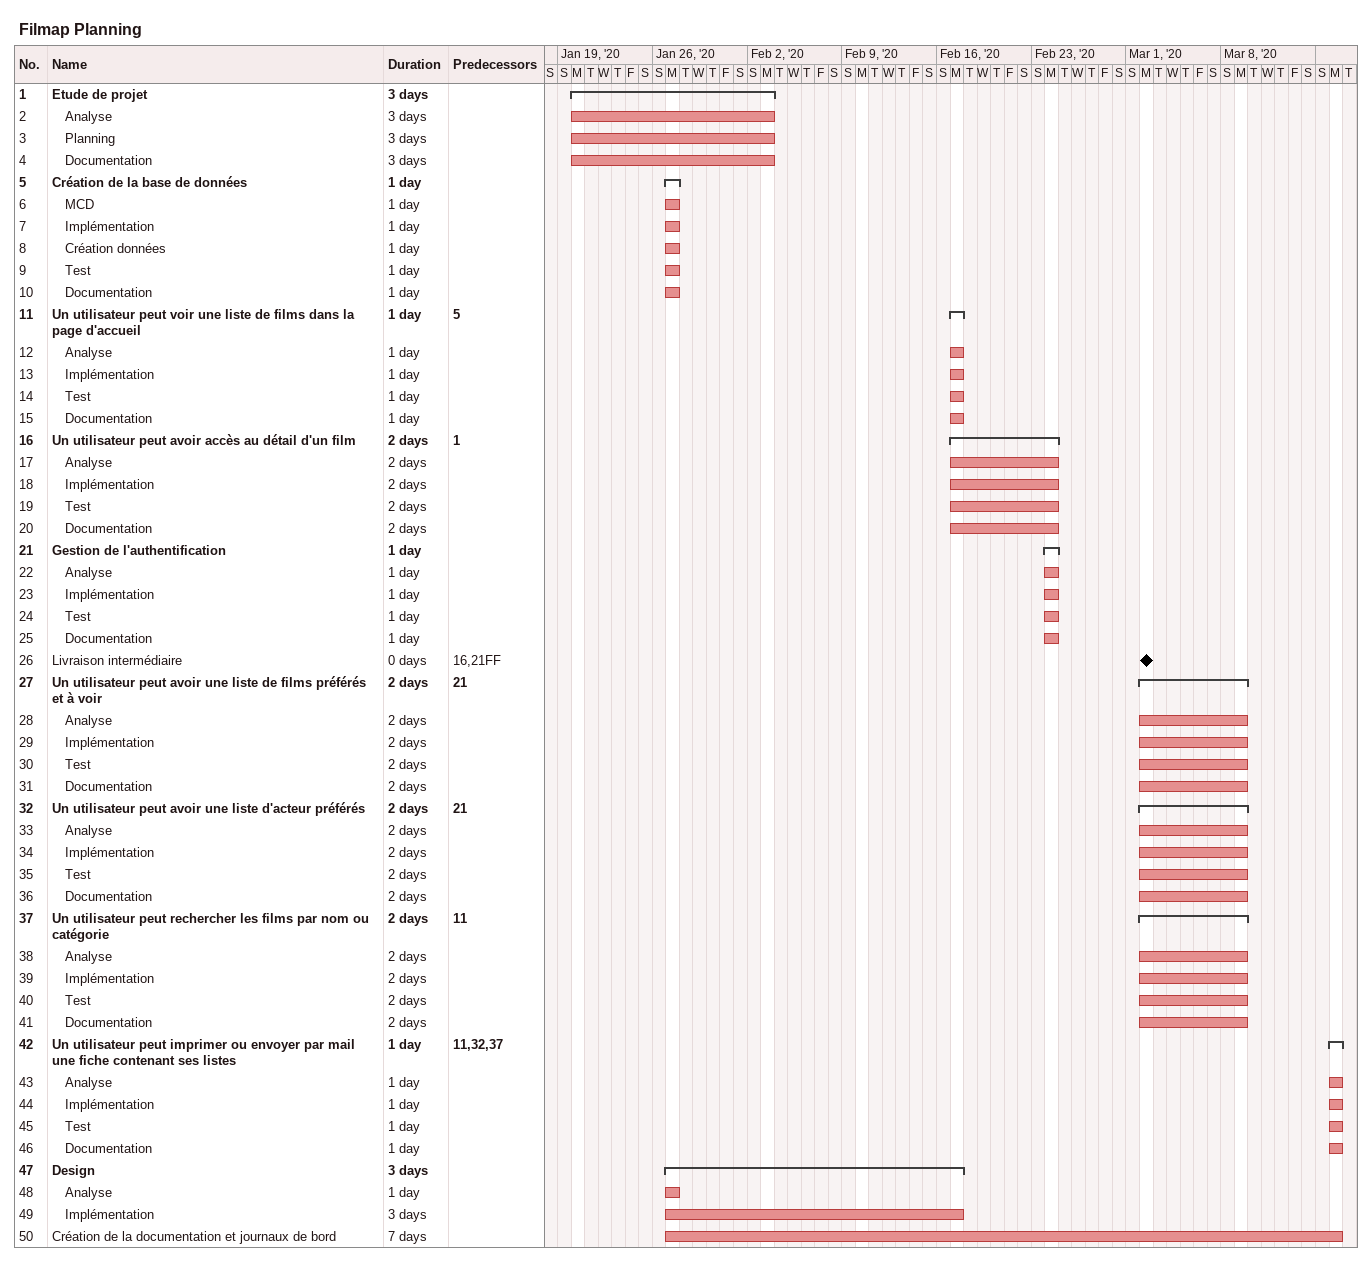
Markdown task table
Filmap Planning

| ID | Level | Task | Duration | Start | Finish | Predecessors |
|---|---|---|---|---|---|---|
| 1 | 1 | **Etude de projet** | 3d | 2020-01-20 | 2020-02-03 |  |
| 2 | 2 | Analyse | 3d | 2020-01-20 | 2020-02-03 |  |
| 3 | 2 | Planning | 3d | 2020-01-20 | 2020-02-03 |  |
| 4 | 2 | Documentation | 3d | 2020-01-20 | 2020-02-03 |  |
| 5 | 1 | **Création de la base de données** | 1d | 2020-01-27 | 2020-01-27 |  |
| 6 | 2 | MCD | 1d | 2020-01-27 | 2020-01-27 |  |
| 7 | 2 | Implémentation | 1d | 2020-01-27 | 2020-01-27 |  |
| 8 | 2 | Création données | 1d | 2020-01-27 | 2020-01-27 |  |
| 9 | 2 | Test | 1d | 2020-01-27 | 2020-01-27 |  |
| 10 | 2 | Documentation | 1d | 2020-01-27 | 2020-01-27 |  |
| 11 | 1 | **Un utilisateur peut voir une liste de films dans la page d'accueil** | 1d | 2020-02-17 | 2020-02-17 | 5 |
| 12 | 2 | Analyse | 1d | 2020-02-17 | 2020-02-17 |  |
| 13 | 2 | Implémentation | 1d | 2020-02-17 | 2020-02-17 |  |
| 14 | 2 | Test | 1d | 2020-02-17 | 2020-02-17 |  |
| 15 | 2 | Documentation | 1d | 2020-02-17 | 2020-02-17 |  |
| 16 | 1 | **Un utilisateur peut avoir accès au détail d'un film** | 2d | 2020-02-17 | 2020-02-24 | 1 |
| 17 | 2 | Analyse | 2d | 2020-02-17 | 2020-02-24 |  |
| 18 | 2 | Implémentation | 2d | 2020-02-17 | 2020-02-24 |  |
| 19 | 2 | Test | 2d | 2020-02-17 | 2020-02-24 |  |
| 20 | 2 | Documentation | 2d | 2020-02-17 | 2020-02-24 |  |
| 21 | 1 | **Gestion de l'authentification** | 1d | 2020-02-24 | 2020-02-24 |  |
| 22 | 2 | Analyse | 1d | 2020-02-24 | 2020-02-24 |  |
| 23 | 2 | Implémentation | 1d | 2020-02-24 | 2020-02-24 |  |
| 24 | 2 | Test | 1d | 2020-02-24 | 2020-02-24 |  |
| 25 | 2 | Documentation | 1d | 2020-02-24 | 2020-02-24 |  |
| 26 | 1 | Livraison intermédiaire | 0d | 2020-03-02 | 2020-03-02 | 16, 21FF |
| 27 | 1 | **Un utilisateur peut avoir une liste de films préférés et à voir** | 2d | 2020-03-02 | 2020-03-09 | 21 |
| 28 | 2 | Analyse | 2d | 2020-03-02 | 2020-03-09 |  |
| 29 | 2 | Implémentation | 2d | 2020-03-02 | 2020-03-09 |  |
| 30 | 2 | Test | 2d | 2020-03-02 | 2020-03-09 |  |
| 31 | 2 | Documentation | 2d | 2020-03-02 | 2020-03-09 |  |
| 32 | 1 | **Un utilisateur peut avoir une liste d'acteur préférés** | 2d | 2020-03-02 | 2020-03-09 | 21 |
| 33 | 2 | Analyse | 2d | 2020-03-02 | 2020-03-09 |  |
| 34 | 2 | Implémentation | 2d | 2020-03-02 | 2020-03-09 |  |
| 35 | 2 | Test | 2d | 2020-03-02 | 2020-03-09 |  |
| 36 | 2 | Documentation | 2d | 2020-03-02 | 2020-03-09 |  |
| 37 | 1 | **Un utilisateur peut rechercher les films par nom ou catégorie** | 2d | 2020-03-02 | 2020-03-09 | 11 |
| 38 | 2 | Analyse | 2d | 2020-03-02 | 2020-03-09 |  |
| 39 | 2 | Implémentation | 2d | 2020-03-02 | 2020-03-09 |  |
| 40 | 2 | Test | 2d | 2020-03-02 | 2020-03-09 |  |
| 41 | 2 | Documentation | 2d | 2020-03-02 | 2020-03-09 |  |
| 42 | 1 | **Un utilisateur peut imprimer ou envoyer par mail une fiche contenant ses listes** | 1d | 2020-03-16 | 2020-03-16 | 11, 32, 37 |
| 43 | 2 | Analyse | 1d | 2020-03-16 | 2020-03-16 |  |
| 44 | 2 | Implémentation | 1d | 2020-03-16 | 2020-03-16 |  |
| 45 | 2 | Test | 1d | 2020-03-16 | 2020-03-16 |  |
| 46 | 2 | Documentation | 1d | 2020-03-16 | 2020-03-16 |  |
| 47 | 1 | **Design** | 3d | 2020-01-27 | 2020-02-17 |  |
| 48 | 2 | Analyse | 1d | 2020-01-27 | 2020-01-27 |  |
| 49 | 2 | Implémentation | 3d | 2020-01-27 | 2020-02-17 |  |
| 50 | 1 | Création de la documentation et journaux de bord | 7d | 2020-01-27 | 2020-03-16 |  |
